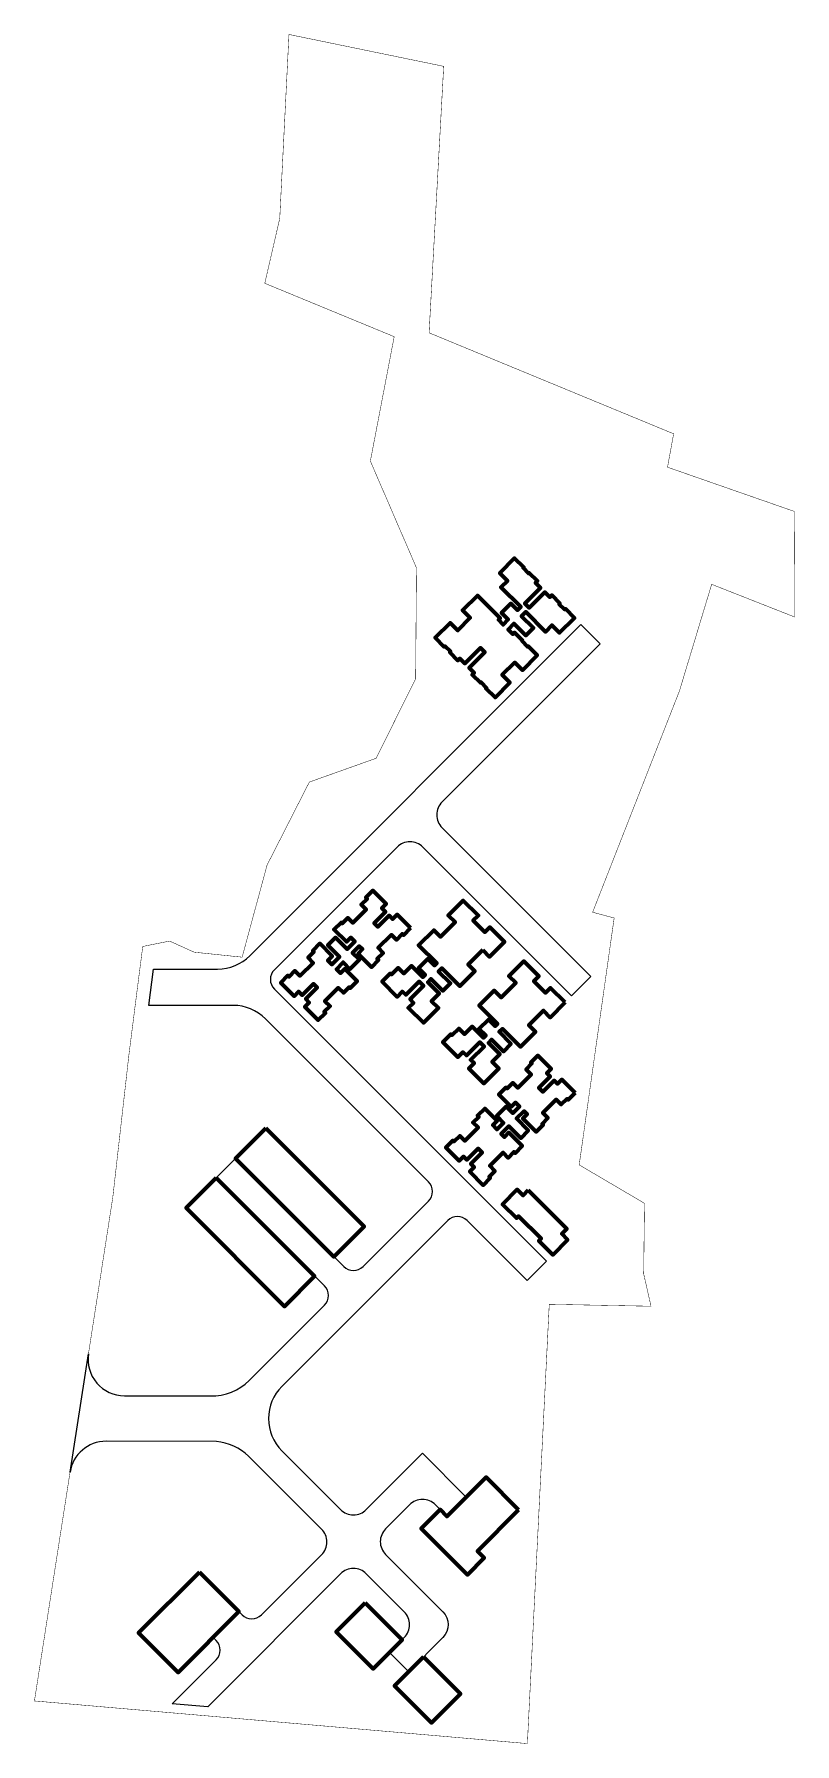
# Model space of a CAD drawing. Header units: inches. Extents: x 6814526 to 6814777, y 149670 to 150233.
import ezdxf

# ---------------------------------------------------------------- set-up
doc = ezdxf.new("R2010")
doc.units = ezdxf.units.IN
doc.header["$MEASUREMENT"] = 0
doc.linetypes.add('DASHDOTX2', pattern=[2, 1, -0.5, 0, -0.5])
doc.layers.get('0').update_dxf_attribs({"linetype": 'CONTINUOUS', "lineweight": 100})
doc.layers.add('Ano_Line_Property', color=10, linetype='DASHDOTX2')
doc.layers.add('Pln_Elv_Road', color=8, linetype='CONTINUOUS')
doc.layers.add('Hth_Area_Residential', color=7, linetype='CONTINUOUS', true_color=0xcec6bb)

msp = doc.modelspace()

# ---------------------------------------------------------------- linework, layer by layer
at = {"linetype": 'ByBlock'}
for points in [[(6814687.04, 150033.09), (6814684.36, 150035.78), (6814683.76, 150035.18), (6814682.2, 150036.74), (6814684.16, 150038.7), (6814688.05, 150034.81), (6814688.16, 150034.92), (6814690.56, 150037.32), (6814686.67, 150041.21), (6814688.03, 150042.57), (6814694.57, 150036.03), (6814696.7, 150038.15), (6814699.21, 150035.64), (6814704.12, 150040.55), (6814701.12, 150043.56), (6814700.9, 150043.35), (6814699.1, 150045.15), (6814699.31, 150045.36), (6814696.63, 150048.05), (6814696.02, 150047.45), (6814694.36, 150049.11), (6814689.2, 150043.95), (6814687.79, 150045.36), (6814692.95, 150050.52), (6814691.29, 150052.19), (6814691.89, 150052.79), (6814689.2, 150055.47), (6814688.99, 150055.26), (6814687.19, 150057.07), (6814687.4, 150057.28), (6814684.39, 150060.28), (6814679.48, 150055.37), (6814681.99, 150052.86), (6814679.87, 150050.74), (6814686.41, 150044.2), (6814685.35, 150043.14), (6814683.12, 150045.36), (6814680.01, 150042.25), (6814682.24, 150040.02), (6814680.57, 150038.36), (6814679.02, 150039.92), (6814679.62, 150040.52), (6814672.12, 150048.01), (6814667.21, 150043.1), (6814669.72, 150040.59), (6814665.62, 150036.49), (6814663.11, 150039), (6814658.19, 150034.08), (6814661.2, 150031.08), (6814661.41, 150031.29), (6814663.21, 150029.49), (6814663, 150029.28), (6814665.69, 150026.59), (6814666.29, 150027.19), (6814667.95, 150025.53), (6814673.11, 150030.69), (6814674.53, 150029.28), (6814669.37, 150024.11), (6814671.03, 150022.45), (6814670.43, 150021.85), (6814673.11, 150019.16), (6814673.33, 150019.38), (6814675.13, 150017.57), (6814674.92, 150017.36), (6814677.92, 150014.36), (6814682.84, 150019.27), (6814680.33, 150021.78), (6814684.43, 150025.88), (6814686.94, 150023.37), (6814691.85, 150028.29), (6814688.85, 150031.29), (6814688.64, 150031.08), (6814686.83, 150032.88)], [(6814650.03, 149938.4), (6814645.63, 149942.8), (6814644.18, 149941.35), (6814643.05, 149942.48), (6814639.3, 149938.74), (6814638.03, 149940.01), (6814641.78, 149943.76), (6814640.64, 149944.89), (6814642.09, 149946.34), (6814637.69, 149950.74), (6814635.36, 149948.41), (6814635.73, 149948.03), (6814633.82, 149946.12), (6814635.48, 149944.46), (6814631.1, 149940.08), (6814629.44, 149941.74), (6814627.53, 149939.83), (6814627.16, 149940.2), (6814624.82, 149937.87), (6814628.91, 149933.79), (6814630.36, 149935.24), (6814631.7, 149933.89), (6814629.19, 149931.38), (6814625.3, 149935.27), (6814622.79, 149932.76), (6814626.68, 149928.87), (6814624.17, 149926.36), (6814622.83, 149927.7), (6814624.27, 149929.15), (6814620.19, 149933.24), (6814617.86, 149930.9), (6814618.23, 149930.53), (6814616.32, 149928.62), (6814617.98, 149926.96), (6814613.6, 149922.58), (6814611.94, 149924.24), (6814610.03, 149922.33), (6814609.66, 149922.7), (6814607.32, 149920.37), (6814611.72, 149915.97), (6814613.17, 149917.42), (6814614.3, 149916.28), (6814618.05, 149920.03), (6814619.33, 149918.76), (6814615.58, 149915.01), (6814616.71, 149913.88), (6814615.26, 149912.43), (6814619.66, 149908.03), (6814621.99, 149910.36), (6814621.62, 149910.73), (6814623.53, 149912.64), (6814621.87, 149914.3), (6814626.25, 149918.69), (6814627.92, 149917.03), (6814629.83, 149918.94), (6814630.2, 149918.57), (6814632.53, 149920.9), (6814628.45, 149924.98), (6814627, 149923.53), (6814625.65, 149924.88), (6814627.86, 149927.09), (6814630.09, 149924.86), (6814633.2, 149927.97), (6814630.97, 149930.2), (6814633.18, 149932.41), (6814634.21, 149931.38), (6814632.76, 149929.93), (6814637.16, 149925.53), (6814639.5, 149927.86), (6814639.12, 149928.23), (6814641.03, 149930.14), (6814639.37, 149931.81), (6814643.76, 149936.19), (6814645.42, 149934.53), (6814647.33, 149936.44), (6814647.7, 149936.07)], [(6814673.88, 149931.17), (6814676.12, 149928.92), (6814681.07, 149933.87), (6814676.26, 149938.68), (6814674.57, 149936.99), (6814670.73, 149940.82), (6814672.43, 149942.52), (6814667.46, 149947.49), (6814662.51, 149942.54), (6814664.76, 149940.29), (6814659.95, 149935.48), (6814657.7, 149937.73), (6814652.75, 149932.78), (6814658.75, 149926.79), (6814657.99, 149926.03), (6814655.76, 149928.25), (6814652.65, 149925.14), (6814654.87, 149922.91), (6814654.15, 149922.19), (6814650.4, 149925.94), (6814647.89, 149923.43), (6814646.02, 149925.3), (6814643.76, 149923.04), (6814643.38, 149923.41), (6814640.7, 149920.72), (6814645.66, 149915.75), (6814647.36, 149917.45), (6814648.49, 149916.32), (6814652.91, 149920.74), (6814654.33, 149919.33), (6814649.91, 149914.91), (6814651.04, 149913.77), (6814649.34, 149912.08), (6814654.31, 149907.11), (6814659.26, 149912.06), (6814657.01, 149914.3), (6814659.52, 149916.82), (6814655.78, 149920.56), (6814656.8, 149921.59), (6814660.69, 149917.7), (6814663.2, 149920.21), (6814659.31, 149924.1), (6814660.37, 149925.16), (6814666.37, 149919.17), (6814671.32, 149924.12), (6814669.07, 149926.36)], [(6814701.05, 149913.9), (6814696.24, 149918.71), (6814694.54, 149917.01), (6814690.71, 149920.85), (6814692.4, 149922.54), (6814687.44, 149927.51), (6814682.49, 149922.56), (6814684.73, 149920.32), (6814679.92, 149915.51), (6814677.68, 149917.75), (6814672.73, 149912.8), (6814678.72, 149906.81), (6814677.96, 149906.05), (6814675.73, 149908.28), (6814672.62, 149905.17), (6814674.85, 149902.94), (6814674.13, 149902.21), (6814670.38, 149905.96), (6814667.87, 149903.45), (6814665.99, 149905.32), (6814663.73, 149903.06), (6814663.36, 149903.43), (6814660.67, 149900.75), (6814665.64, 149895.78), (6814667.34, 149897.48), (6814668.47, 149896.34), (6814672.89, 149900.76), (6814674.3, 149899.35), (6814669.88, 149894.93), (6814671.01, 149893.8), (6814669.32, 149892.1), (6814674.28, 149887.13), (6814679.23, 149892.08), (6814676.99, 149894.33), (6814679.5, 149896.84), (6814675.75, 149900.59), (6814676.78, 149901.61), (6814680.67, 149897.72), (6814683.18, 149900.23), (6814679.29, 149904.12), (6814680.35, 149905.18), (6814686.34, 149899.19), (6814691.29, 149904.14), (6814689.05, 149906.39), (6814693.85, 149911.19), (6814696.1, 149908.95)], [(6814704.37, 149884.06), (6814699.97, 149888.46), (6814698.52, 149887.01), (6814697.39, 149888.14), (6814693.64, 149884.39), (6814692.37, 149885.67), (6814696.12, 149889.41), (6814694.99, 149890.55), (6814696.44, 149892), (6814692.03, 149896.4), (6814689.7, 149894.06), (6814690.07, 149893.69), (6814688.16, 149891.78), (6814689.82, 149890.12), (6814685.44, 149885.74), (6814683.78, 149887.4), (6814681.87, 149885.49), (6814681.5, 149885.86), (6814679.16, 149883.53), (6814683.25, 149879.44), (6814684.7, 149880.89), (6814686.04, 149879.55), (6814683.83, 149877.34), (6814681.6, 149879.57), (6814678.49, 149876.46), (6814680.72, 149874.23), (6814678.51, 149872.02), (6814677.17, 149873.36), (6814678.62, 149874.81), (6814674.53, 149878.9), (6814672.2, 149876.56), (6814672.57, 149876.19), (6814670.66, 149874.28), (6814672.32, 149872.62), (6814667.94, 149868.24), (6814666.28, 149869.9), (6814664.37, 149867.99), (6814664, 149868.36), (6814661.66, 149866.03), (6814666.06, 149861.63), (6814667.51, 149863.08), (6814668.65, 149861.94), (6814672.39, 149865.69), (6814673.67, 149864.42), (6814669.92, 149860.67), (6814671.05, 149859.54), (6814669.6, 149858.09), (6814674, 149853.69), (6814676.34, 149856.02), (6814675.96, 149856.39), (6814677.87, 149858.3), (6814676.21, 149859.96), (6814680.6, 149864.35), (6814682.26, 149862.69), (6814684.17, 149864.6), (6814684.54, 149864.22), (6814686.87, 149866.56), (6814682.47, 149870.96), (6814681.02, 149869.51), (6814679.99, 149870.54), (6814682.51, 149873.05), (6814686.39, 149869.16), (6814688.9, 149871.67), (6814685.02, 149875.56), (6814687.53, 149878.07), (6814688.55, 149877.04), (6814687.1, 149875.59), (6814691.5, 149871.19), (6814693.84, 149873.52), (6814693.47, 149873.89), (6814695.37, 149875.8), (6814693.71, 149877.46), (6814698.1, 149881.85), (6814699.76, 149880.19), (6814701.67, 149882.1), (6814702.04, 149881.73)], [(6814602.38, 149872.44), (6814592.41, 149862.46), (6814624.83, 149830.04), (6814634.8, 149840.02)], [(6814586.04, 149856.1), (6814576.06, 149846.12), (6814608.49, 149813.7), (6814618.46, 149823.68)], [(6814688.89, 149851.96), (6814687.19, 149850.26), (6814685.25, 149852.2), (6814680.37, 149847.32), (6814684.96, 149842.73), (6814685.67, 149843.44), (6814693.08, 149836.02), (6814692.37, 149835.32), (6814696.97, 149830.72), (6814701.85, 149835.6), (6814699.9, 149837.55), (6814701.6, 149839.24)], [(6814685.7, 149746.61), (6814674.95, 149757.36), (6814662.09, 149744.49), (6814659.82, 149746.75), (6814653.53, 149740.46), (6814668.8, 149725.18), (6814674.39, 149730.77), (6814672.12, 149733.03)], [(6814580.47, 149726.11), (6814560.42, 149706.07), (6814573.42, 149693.07), (6814593.47, 149713.11)], [(6814635.12, 149716), (6814625.59, 149706.44), (6814637.76, 149694.28), (6814647.3, 149703.83)], [(6814654.36, 149698.19), (6814644.83, 149688.63), (6814657, 149676.47), (6814666.54, 149686.02)]]:
    msp.add_lwpolyline(points, close=True, dxfattribs=at)
at = {"layer": 'Ano_Line_Property', "ltscale": 30000, "const_width": 0.15}
msp.add_lwpolyline([(6814602.03, 150150.87), (6814606.96, 150172.26), (6814610, 150232.88), (6814661, 150222.38), (6814656.19, 150134.55), (6814736.8, 150101.27), (6814734.78, 150090.26), (6814776.54, 150075.7), (6814776.67, 150040.9), (6814749.33, 150051.66), (6814738.7, 150016.48), (6814710.1, 149943.59), (6814717.19, 149941.69), (6814705.67, 149860.32), (6814727.19, 149847.66), (6814726.93, 149824.38), (6814729.34, 149813.74), (6814695.8, 149814.38), (6814688.59, 149669.6), (6814526.1, 149683.65), (6814551.92, 149849.56), (6814557.23, 149896.51), (6814560.27, 149920.43), (6814561.8, 149932.3), (6814570.64, 149934.09), (6814578.74, 149930.42), (6814594.56, 149928.78), (6814602.79, 149959.15), (6814616.71, 149986.49), (6814638.73, 149994.33), (6814651.76, 150020.53), (6814652.02, 150057.1), (6814636.83, 150092.28), (6814644.68, 150133.28)], close=True, dxfattribs=at)
at = {"layer": 'Hth_Area_Residential', "linetype": 'ByBlock'}
msp.add_line((6814668.45, 149750.86), (6814662.09, 149744.49), dxfattribs=at)
at = {"layer": 'Pln_Elv_Road', "linetype": 'ByBlock'}
msp.add_lwpolyline([(6814543.9, 149798.07, 0.460185), (6814555.76, 149784.23), (6814584.16, 149784.23, 0.213549), (6814596.89, 149789.3), (6814621.68, 149814.09, 0.414214), (6814621.68, 149820.46), (6814586.04, 149856.1), (6814592.41, 149862.46), (6814628.04, 149826.82, 0.414214), (6814634.41, 149826.82), (6814655.97, 149848.38, 0.414214), (6814655.97, 149854.75), (6814602.23, 149908.49, 0.198912), (6814591.63, 149912.88), (6814563.85, 149912.88), (6814565.38, 149924.88), (6814586.48, 149924.88, 0.198915), (6814597.08, 149929.27), (6814706.24, 150038.43), (6814712.61, 150032.07), (6814660.47, 149979.93, 0.414214), (6814660.47, 149971.45), (6814709.53, 149922.38), (6814703.17, 149916.02), (6814654.11, 149965.08, 0.414214), (6814645.62, 149965.08), (6814605.18, 149924.64, 0.414214), (6814605.18, 149918.27), (6814694.85, 149828.6), (6814688.48, 149822.24), (6814668.7, 149842.02, 0.414214), (6814662.33, 149842.02), (6814607.65, 149787.33, 0.414214), (6814607.65, 149766.12), (6814627.01, 149746.75, 0.414214), (6814635.5, 149746.75), (6814654.03, 149765.28), (6814668.45, 149750.86), (6814662.09, 149744.49), (6814658.27, 149748.31, 0.414214), (6814649.78, 149748.31), (6814641.86, 149740.39, 0.414214), (6814641.86, 149731.91), (6814660.7, 149713.07, -0.412849), (6814660.72, 149704.6), (6814649.5, 149693.29), (6814643.11, 149699.67), (6814648.02, 149704.54, 0.414214), (6814648.02, 149713.02), (6814635.5, 149725.54, 0.414214), (6814627.01, 149725.54), (6814583.2, 149681.73), (6814571.48, 149682.74), (6814586.01, 149697.21, 0.414214), (6814586.02, 149703.58), (6814584.96, 149704.64), (6814593.47, 149713.11), (6814594.52, 149712.05, 0.414214), (6814600.89, 149712.04), (6814620.73, 149731.81, 0.414745), (6814620.74, 149740.3), (6814596.71, 149764.33, 0.159915), (6814586.1, 149769.19), (6814549.7, 149769.22, 0.369942), (6814537.83, 149759.06)], format="xyb", close=True, dxfattribs=at)

doc.saveas('drawing.dxf')
